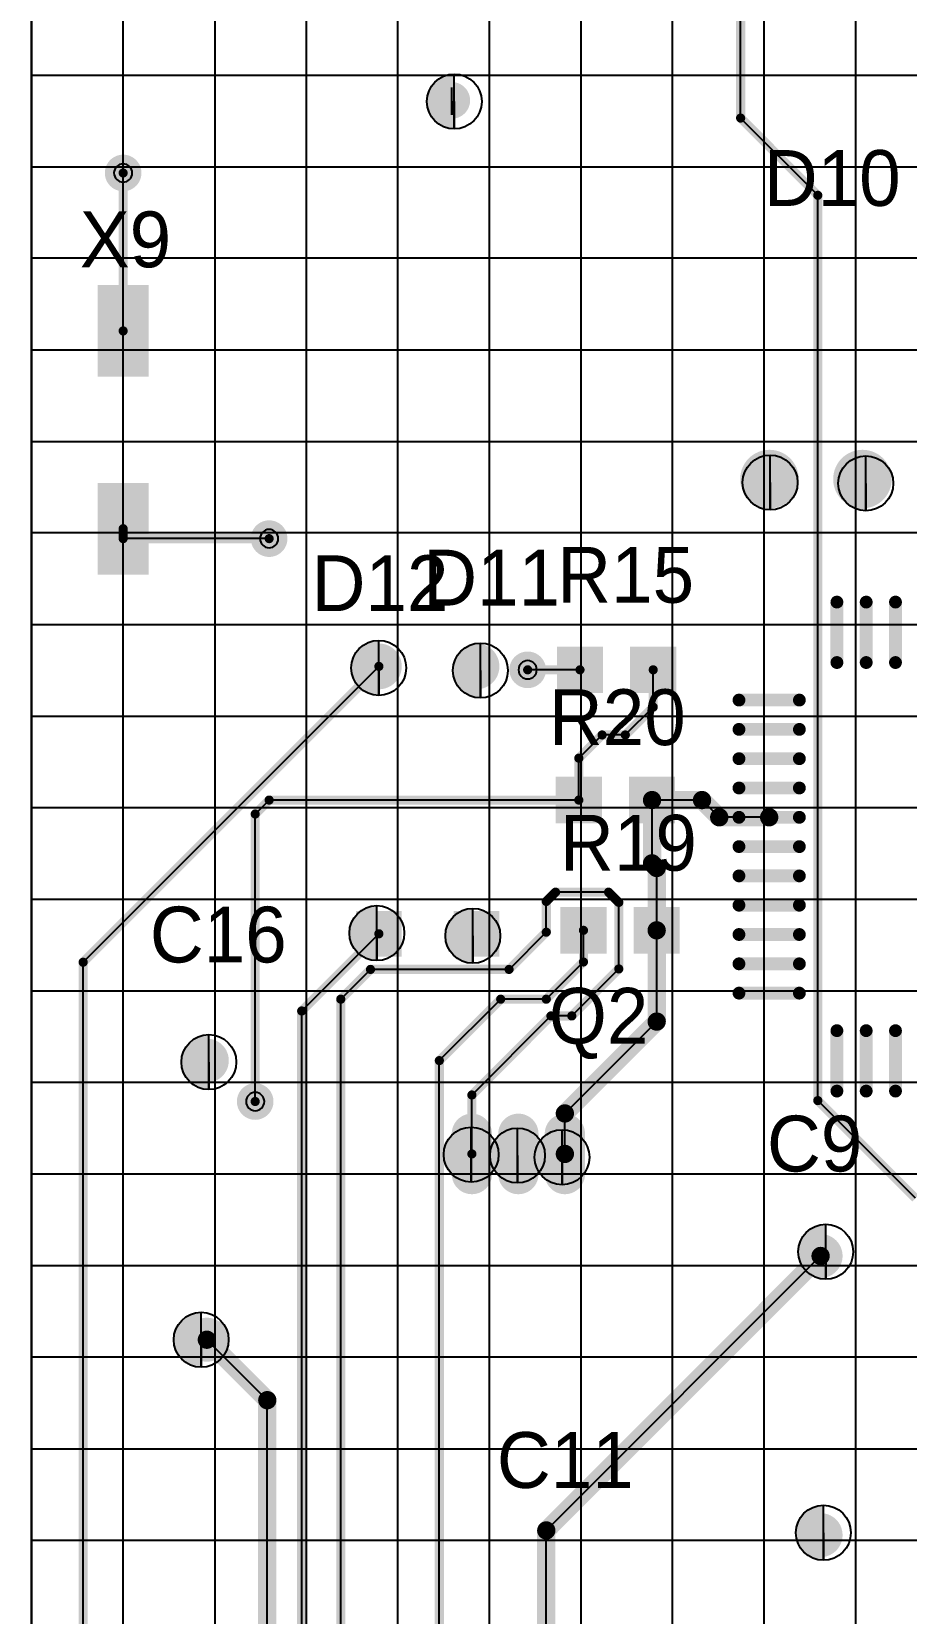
# Model space of a CAD drawing. Header units: millimetres. Extents: x 40 to 3761, y -469 to 920.
# Drawn here: x 3201.7 to 3249.5, y 118.1 to 204.4 of the extents above; entities that cross this region are included whole.
import ezdxf

# ---------------------------------------------------------------- set-up
doc = ezdxf.new("R2010")
doc.units = ezdxf.units.MM
doc.layers.get('Defpoints').update_dxf_attribs({"color": 5})
for name, color, linetype in [('3-размеры', 6, 'Continuous'), ('TopLayer', 1, 'Continuous'), ('TopOverlay', 2, 'Continuous'), ('Слой1', 7, 'Continuous')]:
    doc.layers.add(name, color=color, linetype=linetype)
doc.dimstyles.new('ISO-25', dxfattribs={"dimtxt": 2.5, "dimasz": 2.5, "dimexe": 1.25, "dimexo": 0.625, "dimtad": 1, "dimtxsty": 'Standard', "dimcen": 2.5, "dimadec": 0, "dimazin": 0, "dimtfac": 1, "dimtmove": 0, "dimatfit": 3, "dimfxl": 1, "dimarcsym": 0})

# ---------------------------------------------------------------- blocks, each defined once
blk = doc.blocks.new('*D253')
at = {"layer": '3-размеры', "color": 0, "lineweight": -2, "transparency": 16777216}
for p, q in [((3201.07, 322.047), (3184.202, 322.047)), ((3185.452, 319.547), (3185.452, 19.547)), ((3201.07, 17.047), (3184.202, 17.047))]:
    blk.add_line(p, q, dxfattribs=at)
at = {"layer": '3-размеры', "color": 0, "transparency": 16777216}
for points in [[(3185.036, 319.547), (3185.869, 319.547), (3185.452, 322.047)], [(3185.036, 19.547), (3185.869, 19.547), (3185.452, 17.047)]]:
    blk.add_solid(points, dxfattribs=at)
at = {"layer": 'Defpoints', "color": 0, "transparency": 16777216}
for p in [(3201.695, 322.047), (3185.452, 17.047), (3201.695, 17.047)]:
    blk.add_point(p, dxfattribs=at)
at = {"layer": '3-размеры', "color": 0, "transparency": 16777216, "insert": (3183.577, 169.547), "char_height": 2.5, "attachment_point": 5, "rotation": 90}
blk.add_mtext('150h12', dxfattribs=at)
blk = doc.blocks.new('*D248')
at = {"layer": '3-размеры', "color": 0, "lineweight": -2, "transparency": 16777216}
for p, q in [((3206.07, 312.047), (3194.113, 312.047)), ((3195.363, 309.547), (3195.363, 24.581)), ((3206.075, 22.081), (3194.113, 22.081))]:
    blk.add_line(p, q, dxfattribs=at)
at = {"layer": '3-размеры', "color": 0, "transparency": 16777216}
for points in [[(3194.946, 309.547), (3195.78, 309.547), (3195.363, 312.047)], [(3194.946, 24.581), (3195.78, 24.581), (3195.363, 22.081)]]:
    blk.add_solid(points, dxfattribs=at)
at = {"layer": 'Defpoints', "color": 0, "transparency": 16777216}
for p in [(3206.695, 312.047), (3195.363, 22.081), (3206.7, 22.081)]:
    blk.add_point(p, dxfattribs=at)
at = {"layer": '3-размеры', "color": 0, "transparency": 16777216, "insert": (3193.488, 167.064), "char_height": 2.5, "attachment_point": 5, "rotation": 90}
blk.add_mtext('145%%P0.2', dxfattribs=at)
blk = doc.blocks.new('*U235')
for p, q in [((5, 152.5), (5, -152.5)), ((-5, 147.5), (-5, -152.5)), ((0.005, -152.5), (0.005, 147.5))]:
    blk.add_line(p, q)
blk = doc.blocks.new('*U236')
at = {"color": 0, "linetype": 'ByBlock', "lineweight": -2, "transparency": 16777216}
for p in [(0, 0), (15, 0), (30, 0), (45, 0)]:
    blk.add_blockref('*U235', p, dxfattribs=at)
blk = doc.blocks.new('*U237')
for p, q in [((50, 5), (-50, 5)), ((-50, 0), (50, 0)), ((-50, -5), (50, -5))]:
    blk.add_line(p, q)
blk = doc.blocks.new('*U230')
at = {"color": 0, "linetype": 'ByBlock', "lineweight": -2, "transparency": 16777216}
for p in [(0, 180), (0, 165), (0, 150), (0, 135), (0, 120), (0, 105)]:
    blk.add_blockref('*U237', p, dxfattribs=at)

msp = doc.modelspace()

# ---------------------------------------------------------------- hatches: boundary and pattern name
h = msp.add_hatch(color=256)
h.dxf.hatch_style = 1
h.paths.add_polyline_path([(3224.785, 202.106, 0.414214), (3223.285, 200.606, 0.414214), (3224.785, 199.106), (3224.785, 200.606)])
h = msp.add_hatch(color=256)
h.dxf.hatch_style = 1
h.paths.add_polyline_path([(3224.644, 201.375, 0.414214), (3223.894, 200.625, 0.414214), (3224.644, 199.875), (3224.644, 200.625)])
h = msp.add_hatch(color=256)
h.dxf.hatch_style = 1
h.paths.add_polyline_path([(3242.036, 181.304, 0.414214), (3240.536, 179.804, 0.414214), (3242.036, 178.304), (3242.036, 179.804)])
h = msp.add_hatch(color=256)
h.dxf.hatch_style = 1
h.paths.add_polyline_path([(3247.262, 181.257, 0.414214), (3245.762, 179.757, 0.414214), (3247.262, 178.257), (3247.262, 179.757)])
h = msp.add_hatch(color=256)
h.dxf.hatch_style = 1
h.paths.add_polyline_path([(3220.655, 171.18, 0.414214), (3219.155, 169.68, 0.414214), (3220.655, 168.18), (3220.655, 169.68)])
h = msp.add_hatch(color=256)
h.dxf.hatch_style = 1
h.paths.add_polyline_path([(3226.21, 171.039, 0.414214), (3224.71, 169.539, 0.414214), (3226.21, 168.039), (3226.21, 169.539)])
h = msp.add_hatch(color=256)
h.dxf.hatch_style = 1
h.paths.add_polyline_path([(3220.553, 156.699, 0.414214), (3219.053, 155.199, 0.414214), (3220.553, 153.699), (3220.553, 155.199)])
h = msp.add_hatch(color=256)
h.dxf.hatch_style = 1
h.paths.add_polyline_path([(3225.797, 156.55, 0.414214), (3224.297, 155.05, 0.414214), (3225.797, 153.55), (3225.797, 155.05)])
h = msp.add_hatch(color=256)
h.dxf.hatch_style = 1
h.paths.add_polyline_path([(3211.377, 149.657, 0.414214), (3209.877, 148.157, 0.414214), (3211.377, 146.657), (3211.377, 148.157)])
h = msp.add_hatch(color=256)
h.dxf.hatch_style = 1
h.paths.add_polyline_path([(3225.706, 144.604, 0.414214), (3224.206, 143.104, 0.414214), (3225.706, 141.604), (3225.706, 143.104)])
h = msp.add_hatch(color=256)
h.dxf.hatch_style = 1
h.paths.add_polyline_path([(3228.235, 144.557, 0.414214), (3226.735, 143.057, 0.414214), (3228.235, 141.557), (3228.235, 143.057)])
h = msp.add_hatch(color=256)
h.dxf.hatch_style = 1
h.paths.add_polyline_path([(3230.669, 144.463, 0.414214), (3229.169, 142.963, 0.414214), (3230.669, 141.463), (3230.669, 142.963)])
h = msp.add_hatch(color=256)
h.dxf.hatch_style = 1
h.paths.add_polyline_path([(3245.073, 139.301, 0.414214), (3243.573, 137.801, 0.414214), (3245.073, 136.301), (3245.073, 137.801)])
h = msp.add_hatch(color=256)
h.dxf.hatch_style = 1
h.paths.add_polyline_path([(3210.956, 134.496, 0.414214), (3209.456, 132.996, 0.414214), (3210.956, 131.496), (3210.956, 132.996)])
h = msp.add_hatch(color=256)
h.dxf.hatch_style = 1
h.paths.add_polyline_path([(3244.947, 123.959, 0.414214), (3243.447, 122.459, 0.414214), (3244.947, 120.959), (3244.947, 122.459)])

# ---------------------------------------------------------------- linework, layer by layer
msp.add_line((3201.695, 17.047), (3201.695, 317.047))
at = {"layer": 'TopLayer'}
for p, q in [((3240.426, 199.7), (3240.426, 223.423)), ((3244.642, 195.483), (3240.426, 199.7)), ((3206.695, 188.079), (3206.695, 196.703)), ((3244.642, 146.055), (3244.642, 195.483)), ((3206.695, 176.738), (3206.695, 177.279)), ((3214.67, 176.738), (3206.695, 176.738)), ((3220.665, 169.763), (3204.51, 153.609)), ((3231.651, 169.575), (3228.793, 169.575)), ((3235.651, 167.543), (3235.651, 169.575)), ((3235.651, 167.543), (3234.127, 166.019)), ((3232.857, 166.019), (3231.587, 164.749)), ((3234.127, 166.019), (3232.857, 166.019)), ((3231.587, 162.463), (3231.587, 164.749)), ((3214.67, 162.463), (3213.908, 161.701)), ((3231.587, 162.463), (3214.67, 162.463)), ((3235.587, 159.009), (3235.587, 162.463)), ((3238.317, 162.463), (3235.587, 162.463)), ((3239.257, 161.523), (3238.317, 162.463)), ((3213.908, 146.004), (3213.908, 161.701)), ((3241.985, 161.523), (3239.257, 161.523)), ((3235.841, 158.755), (3235.587, 159.009)), ((3235.841, 155.351), (3235.841, 158.755)), ((3230.317, 157.434), (3229.809, 156.926)), ((3233.212, 157.434), (3230.317, 157.434)), ((3233.771, 156.875), (3233.212, 157.434)), ((3229.809, 155.25), (3229.809, 156.926)), ((3233.771, 153.244), (3233.771, 156.875)), ((3220.665, 155.163), (3216.448, 150.947)), ((3229.809, 155.25), (3227.777, 153.218)), ((3231.841, 153.624), (3231.841, 155.351)), ((3235.841, 150.369), (3235.841, 155.351)), ((3204.51, 47.001), (3204.51, 153.609)), ((3220.207, 153.218), (3218.582, 151.592)), ((3227.777, 153.218), (3220.207, 153.218)), ((3231.841, 153.624), (3229.809, 151.592)), ((3233.771, 153.244), (3231.204, 150.678)), ((3218.582, 54.973), (3218.582, 151.592)), ((3227.319, 151.592), (3223.967, 148.239)), ((3229.809, 151.592), (3227.319, 151.592)), ((3216.448, 54.666), (3216.448, 150.947)), ((3230.063, 150.678), (3225.745, 146.36)), ((3231.204, 150.678), (3230.063, 150.678)), ((3235.841, 150.369), (3230.825, 145.353)), ((3223.967, 99.929), (3223.967, 148.239)), ((3225.745, 143.143), (3225.745, 146.36)), ((3249.976, 140.721), (3244.642, 146.055)), ((3230.825, 143.143), (3230.825, 145.353)), ((3244.795, 137.571), (3229.809, 122.585)), ((3214.569, 129.697), (3211.267, 132.999)), ((3214.569, 110.139), (3214.569, 129.697)), ((3229.809, 110.139), (3229.809, 122.585))]:
    msp.add_line(p, q, dxfattribs=at)
for points, const_width in [([(3240.426, 199.7), (3240.426, 223.423)], 0.5), ([(3244.642, 195.483), (3240.426, 199.7)], 0.5), ([(3206.695, 188.079), (3206.695, 196.703)], 0.5), ([(3244.642, 146.055), (3244.642, 195.483)], 0.5), ([(3206.695, 176.738), (3206.695, 177.279)], 0.5), ([(3214.67, 176.738), (3206.695, 176.738)], 0.5), ([(3245.685, 173.273), (3245.685, 169.973)], 0.7), ([(3247.285, 173.273), (3247.285, 169.973)], 0.7), ([(3248.885, 173.273), (3248.885, 169.973)], 0.7), ([(3220.665, 169.763), (3204.51, 153.609)], 0.5), ([(3231.651, 169.575), (3228.793, 169.575)], 0.5), ([(3235.651, 167.543), (3235.651, 169.575)], 0.5), ([(3235.651, 167.543), (3234.127, 166.019)], 0.5), ([(3243.635, 167.923), (3240.335, 167.923)], 0.7), ([(3232.857, 166.019), (3231.587, 164.749)], 0.5), ([(3234.127, 166.019), (3232.857, 166.019)], 0.5), ([(3243.635, 166.323), (3240.335, 166.323)], 0.7), ([(3231.587, 162.463), (3231.587, 164.749)], 0.5), ([(3243.635, 164.723), (3240.335, 164.723)], 0.7), ([(3243.635, 163.123), (3240.335, 163.123)], 0.7), ([(3214.67, 162.463), (3213.908, 161.701)], 0.5), ([(3231.587, 162.463), (3214.67, 162.463)], 0.5), ([(3235.587, 159.009), (3235.587, 162.463)], 1), ([(3238.317, 162.463), (3235.587, 162.463)], 1), ([(3239.257, 161.523), (3238.317, 162.463)], 1), ([(3213.908, 146.004), (3213.908, 161.701)], 0.5), ([(3241.985, 161.523), (3239.257, 161.523)], 1), ([(3243.635, 161.523), (3240.335, 161.523)], 0.7), ([(3243.635, 159.923), (3240.335, 159.923)], 0.7), ([(3235.841, 158.755), (3235.587, 159.009)], 1), ([(3235.841, 155.351), (3235.841, 158.755)], 1), ([(3243.635, 158.323), (3240.335, 158.323)], 0.7), ([(3230.317, 157.434), (3229.809, 156.926)], 0.5), ([(3233.212, 157.434), (3230.317, 157.434)], 0.5), ([(3233.771, 156.875), (3233.212, 157.434)], 0.5), ([(3229.809, 155.25), (3229.809, 156.926)], 0.5), ([(3233.771, 153.244), (3233.771, 156.875)], 0.5), ([(3243.635, 156.723), (3240.335, 156.723)], 0.7), ([(3229.809, 155.25), (3227.777, 153.218)], 0.5), ([(3231.841, 153.624), (3231.841, 155.351)], 0.5), ([(3235.841, 150.369), (3235.841, 155.351)], 1), ([(3243.635, 155.123), (3240.335, 155.123)], 0.7), ([(3220.665, 155.163), (3216.448, 150.947)], 0.5), ([(3204.51, 47.001), (3204.51, 153.609)], 0.5), ([(3231.841, 153.624), (3229.809, 151.592)], 0.5), ([(3243.635, 153.523), (3240.335, 153.523)], 0.7), ([(3220.207, 153.218), (3218.582, 151.592)], 0.5), ([(3227.777, 153.218), (3220.207, 153.218)], 0.5), ([(3233.771, 153.244), (3231.204, 150.678)], 0.5), ([(3243.635, 151.923), (3240.335, 151.923)], 0.7), ([(3216.448, 54.666), (3216.448, 150.947)], 0.5), ([(3218.582, 54.973), (3218.582, 151.592)], 0.5), ([(3227.319, 151.592), (3223.967, 148.239)], 0.5), ([(3229.809, 151.592), (3227.319, 151.592)], 0.5), ([(3230.063, 150.678), (3225.745, 146.36)], 0.5), ([(3231.204, 150.678), (3230.063, 150.678)], 0.5), ([(3235.841, 150.369), (3230.825, 145.353)], 1), ([(3245.685, 149.873), (3245.685, 146.573)], 0.7), ([(3247.285, 149.873), (3247.285, 146.573)], 0.7), ([(3248.885, 149.873), (3248.885, 146.573)], 0.7), ([(3223.967, 99.929), (3223.967, 148.239)], 0.5), ([(3225.745, 143.143), (3225.745, 146.36)], 0.5), ([(3249.976, 140.721), (3244.642, 146.055)], 0.5), ([(3225.745, 144.243), (3225.745, 142.043)], 2.2), ([(3228.285, 144.243), (3228.285, 142.043)], 2.2), ([(3230.825, 144.243), (3230.825, 142.043)], 2.2), ([(3230.825, 143.143), (3230.825, 145.353)], 1), ([(3244.795, 137.571), (3229.809, 122.585)], 1), ([(3214.569, 129.697), (3211.267, 132.999)], 1), ([(3214.569, 110.139), (3214.569, 129.697)], 1), ([(3229.809, 110.139), (3229.809, 122.585)], 1)]:
    msp.add_lwpolyline(points, dxfattribs=dict(at, const_width=const_width))
for points, const_width in [([(3225.149, 200.667, -1), (3224.149, 200.667, -1)], 1), ([(3240.551, 199.7, -1), (3240.301, 199.7, -1)], 0.25), ([(3240.551, 199.7, -1), (3240.301, 199.7, -1)], 0.25), ([(3207.195, 196.703, -1), (3206.195, 196.703, -1)], 1), ([(3206.82, 196.703, -1), (3206.57, 196.703, -1)], 0.25), ([(3244.767, 195.483, -1), (3244.517, 195.483, -1)], 0.25), ([(3244.767, 195.483, -1), (3244.517, 195.483, -1)], 0.25), ([(3206.82, 188.079, -1), (3206.57, 188.079, -1)], 0.25), ([(3242.001, 179.189, -1), (3242.001, 180.789, -1)], 1.6), ([(3247.081, 179.189, -1), (3247.081, 180.789, -1)], 1.6), ([(3206.82, 177.279, -1), (3206.57, 177.279, -1)], 0.25), ([(3215.17, 176.738, -1), (3214.17, 176.738, -1)], 1), ([(3206.82, 176.738, -1), (3206.57, 176.738, -1)], 0.25), ([(3206.82, 176.738, -1), (3206.57, 176.738, -1)], 0.25), ([(3214.795, 176.738, -1), (3214.545, 176.738, -1)], 0.25), ([(3245.86, 173.273, -1), (3245.51, 173.273, -1)], 0.35), ([(3247.46, 173.273, -1), (3247.11, 173.273, -1)], 0.35), ([(3249.06, 173.273, -1), (3248.71, 173.273, -1)], 0.35), ([(3220.665, 169.138, -1), (3220.665, 170.388, -1)], 1.25), ([(3225.999, 169.138, -1), (3225.999, 170.388, -1)], 1.25), ([(3229.293, 169.575, -1), (3228.293, 169.575, -1)], 1), ([(3245.86, 169.973, -1), (3245.51, 169.973, -1)], 0.35), ([(3247.46, 169.973, -1), (3247.11, 169.973, -1)], 0.35), ([(3249.06, 169.973, -1), (3248.71, 169.973, -1)], 0.35), ([(3220.79, 169.763, -1), (3220.54, 169.763, -1)], 0.25), ([(3228.918, 169.575, -1), (3228.668, 169.575, -1)], 0.25), ([(3231.776, 169.575, -1), (3231.526, 169.575, -1)], 0.25), ([(3235.776, 169.575, -1), (3235.526, 169.575, -1)], 0.25), ([(3235.776, 167.543, -1), (3235.526, 167.543, -1)], 0.25), ([(3235.776, 167.543, -1), (3235.526, 167.543, -1)], 0.25), ([(3240.51, 167.923, -1), (3240.16, 167.923, -1)], 0.35), ([(3243.81, 167.923, -1), (3243.46, 167.923, -1)], 0.35), ([(3232.982, 166.019, -1), (3232.732, 166.019, -1)], 0.25), ([(3232.982, 166.019, -1), (3232.732, 166.019, -1)], 0.25), ([(3234.252, 166.019, -1), (3234.002, 166.019, -1)], 0.25), ([(3234.252, 166.019, -1), (3234.002, 166.019, -1)], 0.25), ([(3240.51, 166.323, -1), (3240.16, 166.323, -1)], 0.35), ([(3243.81, 166.323, -1), (3243.46, 166.323, -1)], 0.35), ([(3231.712, 164.749, -1), (3231.462, 164.749, -1)], 0.25), ([(3231.712, 164.749, -1), (3231.462, 164.749, -1)], 0.25), ([(3240.51, 164.723, -1), (3240.16, 164.723, -1)], 0.35), ([(3243.81, 164.723, -1), (3243.46, 164.723, -1)], 0.35), ([(3240.51, 163.123, -1), (3240.16, 163.123, -1)], 0.35), ([(3243.81, 163.123, -1), (3243.46, 163.123, -1)], 0.35), ([(3214.795, 162.463, -1), (3214.545, 162.463, -1)], 0.25), ([(3214.795, 162.463, -1), (3214.545, 162.463, -1)], 0.25), ([(3231.712, 162.463, -1), (3231.462, 162.463, -1)], 0.25), ([(3231.712, 162.463, -1), (3231.462, 162.463, -1)], 0.25), ([(3235.837, 162.463, -1), (3235.337, 162.463, -1)], 0.5), ([(3235.837, 162.463, -1), (3235.337, 162.463, -1)], 0.5), ([(3238.567, 162.463, -1), (3238.067, 162.463, -1)], 0.5), ([(3238.567, 162.463, -1), (3238.067, 162.463, -1)], 0.5), ([(3214.033, 161.701, -1), (3213.783, 161.701, -1)], 0.25), ([(3214.033, 161.701, -1), (3213.783, 161.701, -1)], 0.25), ([(3239.507, 161.523, -1), (3239.007, 161.523, -1)], 0.5), ([(3239.507, 161.523, -1), (3239.007, 161.523, -1)], 0.5), ([(3240.51, 161.523, -1), (3240.16, 161.523, -1)], 0.35), ([(3242.235, 161.523, -1), (3241.735, 161.523, -1)], 0.5), ([(3243.81, 161.523, -1), (3243.46, 161.523, -1)], 0.35), ([(3240.51, 159.923, -1), (3240.16, 159.923, -1)], 0.35), ([(3243.81, 159.923, -1), (3243.46, 159.923, -1)], 0.35), ([(3235.837, 159.009, -1), (3235.337, 159.009, -1)], 0.5), ([(3235.837, 159.009, -1), (3235.337, 159.009, -1)], 0.5), ([(3236.091, 158.755, -1), (3235.591, 158.755, -1)], 0.5), ([(3236.091, 158.755, -1), (3235.591, 158.755, -1)], 0.5), ([(3240.51, 158.323, -1), (3240.16, 158.323, -1)], 0.35), ([(3243.81, 158.323, -1), (3243.46, 158.323, -1)], 0.35), ([(3230.442, 157.434, -1), (3230.192, 157.434, -1)], 0.25), ([(3230.442, 157.434, -1), (3230.192, 157.434, -1)], 0.25), ([(3233.337, 157.434, -1), (3233.087, 157.434, -1)], 0.25), ([(3233.337, 157.434, -1), (3233.087, 157.434, -1)], 0.25), ([(3229.934, 156.926, -1), (3229.684, 156.926, -1)], 0.25), ([(3229.934, 156.926, -1), (3229.684, 156.926, -1)], 0.25), ([(3233.896, 156.875, -1), (3233.646, 156.875, -1)], 0.25), ([(3233.896, 156.875, -1), (3233.646, 156.875, -1)], 0.25), ([(3240.51, 156.723, -1), (3240.16, 156.723, -1)], 0.35), ([(3243.81, 156.723, -1), (3243.46, 156.723, -1)], 0.35), ([(3229.934, 155.25, -1), (3229.684, 155.25, -1)], 0.25), ([(3229.934, 155.25, -1), (3229.684, 155.25, -1)], 0.25), ([(3231.966, 155.351, -1), (3231.716, 155.351, -1)], 0.25), ([(3236.091, 155.351, -1), (3235.591, 155.351, -1)], 0.5), ([(3236.091, 155.351, -1), (3235.591, 155.351, -1)], 0.5), ([(3240.51, 155.123, -1), (3240.16, 155.123, -1)], 0.35), ([(3243.81, 155.123, -1), (3243.46, 155.123, -1)], 0.35), ([(3220.79, 155.163, -1), (3220.54, 155.163, -1)], 0.25), ([(3204.635, 153.609, -1), (3204.385, 153.609, -1)], 0.25), ([(3204.635, 153.609, -1), (3204.385, 153.609, -1)], 0.25), ([(3231.966, 153.624, -1), (3231.716, 153.624, -1)], 0.25), ([(3231.966, 153.624, -1), (3231.716, 153.624, -1)], 0.25), ([(3240.51, 153.523, -1), (3240.16, 153.523, -1)], 0.35), ([(3243.81, 153.523, -1), (3243.46, 153.523, -1)], 0.35), ([(3220.332, 153.218, -1), (3220.082, 153.218, -1)], 0.25), ([(3220.332, 153.218, -1), (3220.082, 153.218, -1)], 0.25), ([(3227.902, 153.218, -1), (3227.652, 153.218, -1)], 0.25), ([(3227.902, 153.218, -1), (3227.652, 153.218, -1)], 0.25), ([(3233.896, 153.244, -1), (3233.646, 153.244, -1)], 0.25), ([(3233.896, 153.244, -1), (3233.646, 153.244, -1)], 0.25), ([(3240.51, 151.923, -1), (3240.16, 151.923, -1)], 0.35), ([(3243.81, 151.923, -1), (3243.46, 151.923, -1)], 0.35), ([(3216.573, 150.947, -1), (3216.323, 150.947, -1)], 0.25), ([(3216.573, 150.947, -1), (3216.323, 150.947, -1)], 0.25), ([(3218.707, 151.592, -1), (3218.457, 151.592, -1)], 0.25), ([(3218.707, 151.592, -1), (3218.457, 151.592, -1)], 0.25), ([(3227.444, 151.592, -1), (3227.194, 151.592, -1)], 0.25), ([(3227.444, 151.592, -1), (3227.194, 151.592, -1)], 0.25), ([(3229.934, 151.592, -1), (3229.684, 151.592, -1)], 0.25), ([(3229.934, 151.592, -1), (3229.684, 151.592, -1)], 0.25), ([(3230.188, 150.678, -1), (3229.938, 150.678, -1)], 0.25), ([(3230.188, 150.678, -1), (3229.938, 150.678, -1)], 0.25), ([(3231.329, 150.678, -1), (3231.079, 150.678, -1)], 0.25), ([(3231.329, 150.678, -1), (3231.079, 150.678, -1)], 0.25), ([(3236.091, 150.369, -1), (3235.591, 150.369, -1)], 0.5), ([(3236.091, 150.369, -1), (3235.591, 150.369, -1)], 0.5), ([(3211.267, 147.639, -1), (3211.267, 148.839, -1)], 1.2), ([(3245.86, 149.873, -1), (3245.51, 149.873, -1)], 0.35), ([(3247.46, 149.873, -1), (3247.11, 149.873, -1)], 0.35), ([(3249.06, 149.873, -1), (3248.71, 149.873, -1)], 0.35), ([(3224.092, 148.239, -1), (3223.842, 148.239, -1)], 0.25), ([(3224.092, 148.239, -1), (3223.842, 148.239, -1)], 0.25), ([(3214.408, 146.004, -1), (3213.408, 146.004, -1)], 1), ([(3245.86, 146.573, -1), (3245.51, 146.573, -1)], 0.35), ([(3247.46, 146.573, -1), (3247.11, 146.573, -1)], 0.35), ([(3249.06, 146.573, -1), (3248.71, 146.573, -1)], 0.35), ([(3214.033, 146.004, -1), (3213.783, 146.004, -1)], 0.25), ([(3225.87, 146.36, -1), (3225.62, 146.36, -1)], 0.25), ([(3225.87, 146.36, -1), (3225.62, 146.36, -1)], 0.25), ([(3244.767, 146.055, -1), (3244.517, 146.055, -1)], 0.25), ([(3244.767, 146.055, -1), (3244.517, 146.055, -1)], 0.25), ([(3226.295, 144.243, -1), (3225.195, 144.243, -1)], 1.1), ([(3228.835, 144.243, -1), (3227.735, 144.243, -1)], 1.1), ([(3231.375, 144.243, -1), (3230.275, 144.243, -1)], 1.1), ([(3231.075, 145.353, -1), (3230.575, 145.353, -1)], 0.5), ([(3231.075, 145.353, -1), (3230.575, 145.353, -1)], 0.5), ([(3225.87, 143.143, -1), (3225.62, 143.143, -1)], 0.25), ([(3231.075, 143.143, -1), (3230.575, 143.143, -1)], 0.5), ([(3226.295, 142.043, -1), (3225.195, 142.043, -1)], 1.1), ([(3228.835, 142.043, -1), (3227.735, 142.043, -1)], 1.1), ([(3231.375, 142.043, -1), (3230.275, 142.043, -1)], 1.1), ([(3244.795, 136.971, -1), (3244.795, 138.171, -1)], 1.2), ([(3245.045, 137.571, -1), (3244.545, 137.571, -1)], 0.5), ([(3211.267, 132.399, -1), (3211.267, 133.599, -1)], 1.2), ([(3211.517, 132.999, -1), (3211.017, 132.999, -1)], 0.5), ([(3214.819, 129.697, -1), (3214.319, 129.697, -1)], 0.5), ([(3214.819, 129.697, -1), (3214.319, 129.697, -1)], 0.5), ([(3244.795, 121.731, -1), (3244.795, 122.931, -1)], 1.2), ([(3230.059, 122.585, -1), (3229.559, 122.585, -1)], 0.5), ([(3230.059, 122.585, -1), (3229.559, 122.585, -1)], 0.5)]:
    msp.add_lwpolyline(points, format="xyb", close=True, dxfattribs=dict(at, const_width=const_width))
for centre, radius, start, end in [((3240.426, 199.7), 0.125, 0, 180), ((3240.426, 199.7), 0.125, 0, 180), ((3240.426, 199.7), 0.125, 180, 0), ((3240.426, 199.7), 0.125, 180, 0), ((3206.695, 196.703), 0.5, 0, 180), ((3206.695, 196.703), 0.5, 180, 0), ((3206.695, 196.703), 0.125, 0, 180), ((3206.695, 196.703), 0.125, 180, 0), ((3244.642, 195.483), 0.125, 0, 180), ((3244.642, 195.483), 0.125, 0, 180), ((3244.642, 195.483), 0.125, 180, 0), ((3244.642, 195.483), 0.125, 180, 0), ((3206.695, 188.079), 0.125, 0, 180), ((3206.695, 188.079), 0.125, 180, 0), ((3206.695, 177.279), 0.125, 0, 180), ((3206.695, 177.279), 0.125, 180, 0), ((3214.67, 176.738), 0.5, 0, 180), ((3206.695, 176.738), 0.125, 0, 180), ((3206.695, 176.738), 0.125, 0, 180), ((3206.695, 176.738), 0.125, 180, 0), ((3206.695, 176.738), 0.125, 180, 0), ((3214.67, 176.738), 0.5, 180, 0), ((3214.67, 176.738), 0.125, 0, 180), ((3214.67, 176.738), 0.125, 180, 0), ((3220.665, 169.763), 0.125, 0, 180), ((3220.665, 169.763), 0.125, 180, 0), ((3228.793, 169.575), 0.5, 0, 180), ((3228.793, 169.575), 0.5, 180, 0), ((3228.793, 169.575), 0.125, 0, 180), ((3228.793, 169.575), 0.125, 180, 0), ((3231.651, 169.575), 0.125, 0, 180), ((3231.651, 169.575), 0.125, 180, 0), ((3235.651, 169.575), 0.125, 0, 180), ((3235.651, 169.575), 0.125, 180, 0), ((3235.651, 167.543), 0.125, 0, 180), ((3235.651, 167.543), 0.125, 0, 180), ((3235.651, 167.543), 0.125, 180, 0), ((3235.651, 167.543), 0.125, 180, 0), ((3232.857, 166.019), 0.125, 0, 180), ((3232.857, 166.019), 0.125, 0, 180), ((3232.857, 166.019), 0.125, 180, 0), ((3232.857, 166.019), 0.125, 180, 0), ((3234.127, 166.019), 0.125, 0, 180), ((3234.127, 166.019), 0.125, 0, 180), ((3234.127, 166.019), 0.125, 180, 0), ((3234.127, 166.019), 0.125, 180, 0), ((3231.587, 164.749), 0.125, 0, 180), ((3231.587, 164.749), 0.125, 0, 180), ((3231.587, 164.749), 0.125, 180, 0), ((3231.587, 164.749), 0.125, 180, 0), ((3214.67, 162.463), 0.125, 0, 180), ((3214.67, 162.463), 0.125, 0, 180), ((3214.67, 162.463), 0.125, 180, 0), ((3214.67, 162.463), 0.125, 180, 0), ((3231.587, 162.463), 0.125, 0, 180), ((3231.587, 162.463), 0.125, 0, 180), ((3231.587, 162.463), 0.125, 180, 0), ((3231.587, 162.463), 0.125, 180, 0), ((3235.587, 162.463), 0.25, 0, 180), ((3235.587, 162.463), 0.25, 0, 180), ((3235.587, 162.463), 0.25, 180, 0), ((3235.587, 162.463), 0.25, 180, 0), ((3238.317, 162.463), 0.25, 0, 180), ((3238.317, 162.463), 0.25, 0, 180), ((3238.317, 162.463), 0.25, 180, 0), ((3238.317, 162.463), 0.25, 180, 0), ((3213.908, 161.701), 0.125, 0, 180), ((3213.908, 161.701), 0.125, 0, 180), ((3213.908, 161.701), 0.125, 180, 0), ((3213.908, 161.701), 0.125, 180, 0), ((3239.257, 161.523), 0.25, 0, 180), ((3239.257, 161.523), 0.25, 0, 180), ((3239.257, 161.523), 0.25, 180, 0), ((3239.257, 161.523), 0.25, 180, 0), ((3241.985, 161.523), 0.25, 0, 180), ((3241.985, 161.523), 0.25, 180, 0), ((3235.587, 159.009), 0.25, 0, 180), ((3235.587, 159.009), 0.25, 0, 180), ((3235.587, 159.009), 0.25, 180, 0), ((3235.587, 159.009), 0.25, 180, 0), ((3235.841, 158.755), 0.25, 0, 180), ((3235.841, 158.755), 0.25, 0, 180), ((3235.841, 158.755), 0.25, 180, 0), ((3235.841, 158.755), 0.25, 180, 0), ((3230.317, 157.434), 0.125, 0, 180), ((3230.317, 157.434), 0.125, 0, 180), ((3230.317, 157.434), 0.125, 180, 0), ((3230.317, 157.434), 0.125, 180, 0), ((3233.212, 157.434), 0.125, 0, 180), ((3233.212, 157.434), 0.125, 0, 180), ((3233.212, 157.434), 0.125, 180, 0), ((3233.212, 157.434), 0.125, 180, 0), ((3229.809, 156.926), 0.125, 0, 180), ((3229.809, 156.926), 0.125, 0, 180), ((3229.809, 156.926), 0.125, 180, 0), ((3229.809, 156.926), 0.125, 180, 0), ((3233.771, 156.875), 0.125, 0, 180), ((3233.771, 156.875), 0.125, 0, 180), ((3233.771, 156.875), 0.125, 180, 0), ((3233.771, 156.875), 0.125, 180, 0), ((3231.841, 155.351), 0.125, 0, 180), ((3235.841, 155.351), 0.25, 0, 180), ((3235.841, 155.351), 0.25, 0, 180), ((3220.665, 155.163), 0.125, 0, 180), ((3220.665, 155.163), 0.125, 180, 0), ((3229.809, 155.25), 0.125, 0, 180), ((3229.809, 155.25), 0.125, 0, 180), ((3229.809, 155.25), 0.125, 180, 0), ((3229.809, 155.25), 0.125, 180, 0), ((3231.841, 155.351), 0.125, 180, 0), ((3235.841, 155.351), 0.25, 180, 0), ((3235.841, 155.351), 0.25, 180, 0), ((3204.51, 153.609), 0.125, 0, 180), ((3204.51, 153.609), 0.125, 0, 180), ((3231.841, 153.624), 0.125, 0, 180), ((3231.841, 153.624), 0.125, 0, 180), ((3204.51, 153.609), 0.125, 180, 0), ((3204.51, 153.609), 0.125, 180, 0), ((3220.207, 153.218), 0.125, 0, 180), ((3220.207, 153.218), 0.125, 0, 180), ((3220.207, 153.218), 0.125, 180, 0), ((3220.207, 153.218), 0.125, 180, 0), ((3227.777, 153.218), 0.125, 0, 180), ((3227.777, 153.218), 0.125, 0, 180), ((3227.777, 153.218), 0.125, 180, 0), ((3227.777, 153.218), 0.125, 180, 0), ((3231.841, 153.624), 0.125, 180, 0), ((3231.841, 153.624), 0.125, 180, 0), ((3233.771, 153.244), 0.125, 0, 180), ((3233.771, 153.244), 0.125, 0, 180), ((3233.771, 153.244), 0.125, 180, 0), ((3233.771, 153.244), 0.125, 180, 0), ((3218.582, 151.592), 0.125, 0, 180), ((3218.582, 151.592), 0.125, 0, 180), ((3218.582, 151.592), 0.125, 180, 0), ((3218.582, 151.592), 0.125, 180, 0), ((3227.319, 151.592), 0.125, 0, 180), ((3227.319, 151.592), 0.125, 0, 180), ((3227.319, 151.592), 0.125, 180, 0), ((3227.319, 151.592), 0.125, 180, 0), ((3229.809, 151.592), 0.125, 0, 180), ((3229.809, 151.592), 0.125, 0, 180), ((3229.809, 151.592), 0.125, 180, 0), ((3229.809, 151.592), 0.125, 180, 0), ((3216.448, 150.947), 0.125, 0, 180), ((3216.448, 150.947), 0.125, 0, 180), ((3216.448, 150.947), 0.125, 180, 0), ((3216.448, 150.947), 0.125, 180, 0), ((3230.063, 150.678), 0.125, 0, 180), ((3230.063, 150.678), 0.125, 0, 180), ((3230.063, 150.678), 0.125, 180, 0), ((3230.063, 150.678), 0.125, 180, 0), ((3231.204, 150.678), 0.125, 0, 180), ((3231.204, 150.678), 0.125, 0, 180), ((3231.204, 150.678), 0.125, 180, 0), ((3231.204, 150.678), 0.125, 180, 0), ((3235.841, 150.369), 0.25, 0, 180), ((3235.841, 150.369), 0.25, 0, 180), ((3235.841, 150.369), 0.25, 180, 0), ((3235.841, 150.369), 0.25, 180, 0), ((3223.967, 148.239), 0.125, 0, 180), ((3223.967, 148.239), 0.125, 0, 180), ((3223.967, 148.239), 0.125, 180, 0), ((3223.967, 148.239), 0.125, 180, 0), ((3213.908, 146.004), 0.5, 0, 180), ((3213.908, 146.004), 0.5, 180, 0), ((3213.908, 146.004), 0.125, 0, 180), ((3213.908, 146.004), 0.125, 180, 0), ((3225.745, 146.36), 0.125, 0, 180), ((3225.745, 146.36), 0.125, 0, 180), ((3225.745, 146.36), 0.125, 180, 0), ((3225.745, 146.36), 0.125, 180, 0), ((3244.642, 146.055), 0.125, 0, 180), ((3244.642, 146.055), 0.125, 0, 180), ((3244.642, 146.055), 0.125, 180, 0), ((3244.642, 146.055), 0.125, 180, 0), ((3230.825, 145.353), 0.25, 0, 180), ((3230.825, 145.353), 0.25, 0, 180), ((3230.825, 145.353), 0.25, 180, 0), ((3230.825, 145.353), 0.25, 180, 0), ((3230.825, 143.143), 0.25, 0, 180), ((3225.745, 143.143), 0.125, 0, 180), ((3225.745, 143.143), 0.125, 180, 0), ((3230.825, 143.143), 0.25, 180, 0), ((3244.795, 137.571), 0.25, 0, 180), ((3244.795, 137.571), 0.25, 180, 0), ((3211.267, 132.999), 0.25, 0, 180), ((3211.267, 132.999), 0.25, 180, 0), ((3214.569, 129.697), 0.25, 0, 180), ((3214.569, 129.697), 0.25, 0, 180), ((3214.569, 129.697), 0.25, 180, 0), ((3214.569, 129.697), 0.25, 180, 0), ((3229.809, 122.585), 0.25, 0, 180), ((3229.809, 122.585), 0.25, 0, 180), ((3229.809, 122.585), 0.25, 180, 0), ((3229.809, 122.585), 0.25, 180, 0)]:
    msp.add_arc(centre, radius, start, end, dxfattribs=at)
for points in [[(3205.295, 185.579), (3205.295, 190.579), (3208.095, 185.579), (3208.095, 190.579)], [(3205.295, 174.779), (3205.295, 179.779), (3208.095, 174.779), (3208.095, 179.779)], [(3232.911, 168.305), (3230.391, 168.305), (3232.911, 170.845), (3230.391, 170.845)], [(3236.911, 168.305), (3234.391, 168.305), (3236.911, 170.845), (3234.391, 170.845)], [(3232.847, 161.193), (3230.327, 161.193), (3232.847, 163.733), (3230.327, 163.733)], [(3236.847, 161.193), (3234.327, 161.193), (3236.847, 163.733), (3234.327, 163.733)], [(3219.415, 153.913), (3219.415, 156.413), (3221.915, 153.913), (3221.915, 156.413)], [(3224.749, 153.913), (3224.749, 156.413), (3227.249, 153.913), (3227.249, 156.413)], [(3233.101, 154.081), (3230.581, 154.081), (3233.101, 156.621), (3230.581, 156.621)], [(3237.101, 154.081), (3234.581, 154.081), (3237.101, 156.621), (3234.581, 156.621)]]:
    msp.add_solid(points, dxfattribs=at)
at = {"layer": 'Слой1'}
for p, q in [((3224.785, 199.106), (3224.785, 202.106)), ((3224.644, 199.875), (3224.644, 201.375)), ((3224.644, 200.625), (3224.644, 199.875)), ((3224.785, 200.606), (3224.785, 199.106)), ((3242.036, 178.304), (3242.036, 181.304)), ((3247.262, 178.257), (3247.262, 181.257)), ((3242.036, 179.804), (3242.036, 178.304)), ((3247.262, 179.757), (3247.262, 178.257)), ((3220.655, 168.18), (3220.655, 171.18)), ((3226.21, 168.039), (3226.21, 171.039)), ((3220.655, 169.68), (3220.655, 168.18)), ((3226.21, 169.539), (3226.21, 168.039)), ((3220.553, 153.699), (3220.553, 156.699)), ((3225.797, 153.55), (3225.797, 156.55)), ((3220.553, 155.199), (3220.553, 153.699)), ((3225.797, 155.05), (3225.797, 153.55)), ((3211.377, 146.657), (3211.377, 149.657)), ((3211.377, 148.157), (3211.377, 146.657)), ((3225.706, 141.604), (3225.706, 144.604)), ((3228.235, 141.557), (3228.235, 144.557)), ((3230.669, 141.463), (3230.669, 144.463)), ((3225.706, 143.104), (3225.706, 141.604)), ((3228.235, 143.057), (3228.235, 141.557)), ((3230.669, 142.963), (3230.669, 141.463)), ((3245.073, 136.301), (3245.073, 139.301)), ((3245.073, 137.801), (3245.073, 136.301)), ((3210.956, 131.496), (3210.956, 134.496)), ((3210.956, 132.996), (3210.956, 131.496)), ((3244.947, 120.959), (3244.947, 123.959)), ((3244.947, 122.459), (3244.947, 120.959))]:
    msp.add_line(p, q, dxfattribs=at)
for centre in [(3224.785, 200.606), (3242.036, 179.804), (3247.262, 179.757), (3220.655, 169.68), (3226.21, 169.539), (3220.553, 155.199), (3225.797, 155.05), (3211.377, 148.157), (3225.706, 143.104), (3228.235, 143.057), (3230.669, 142.963), (3245.073, 137.801), (3210.956, 132.996), (3244.947, 122.459)]:
    msp.add_circle(centre, 1.5, dxfattribs=at)

# ---------------------------------------------------------------- block references
for name, p in [('*U236', (3206.695, 169.547)), ('*U230', (3251.695, 22.047))]:
    msp.add_blockref(name, p)

# ---------------------------------------------------------------- texts
at = {"layer": 'TopOverlay'}
for s, p in [('D10', (3241.69, 194.905)), ('X9', (3204.331, 191.553)), ('R15', (3230.406, 173.236)), ('D12', (3216.988, 172.779)), ('D11', (3223.087, 173.084)), ('R20', (3229.949, 165.464)), ('R19', (3230.559, 158.607)), ('C16', (3208.153, 153.597)), ('Q2', (3229.949, 149.159)), ('C9', (3241.865, 142.186)), ('C11', (3227.11, 124.906))]:
    msp.add_text(s, height=3.048, dxfattribs=at).set_placement(p)

# ---------------------------------------------------------------- dimensions: what is measured, and where the dimension line sits
at = {"layer": '3-размеры'}
for base, p1, p2, text, picture, middle in [((3185.452, 17.047), (3201.695, 322.047), (3201.695, 17.047), '150h12', '*D253', (3183.577, 169.547)), ((3195.363, 22.081), (3206.695, 312.047), (3206.7, 22.081), '145%%P0.2', '*D248', (3193.488, 167.064))]:
    dim = msp.add_linear_dim(base=base, p1=p1, p2=p2, angle=90, text=text, dimstyle='ISO-25', dxfattribs=at)
    dim.commit()
    dim.dimension.update_dxf_attribs({"geometry": picture, "text_midpoint": middle})

doc.saveas('drawing.dxf')
